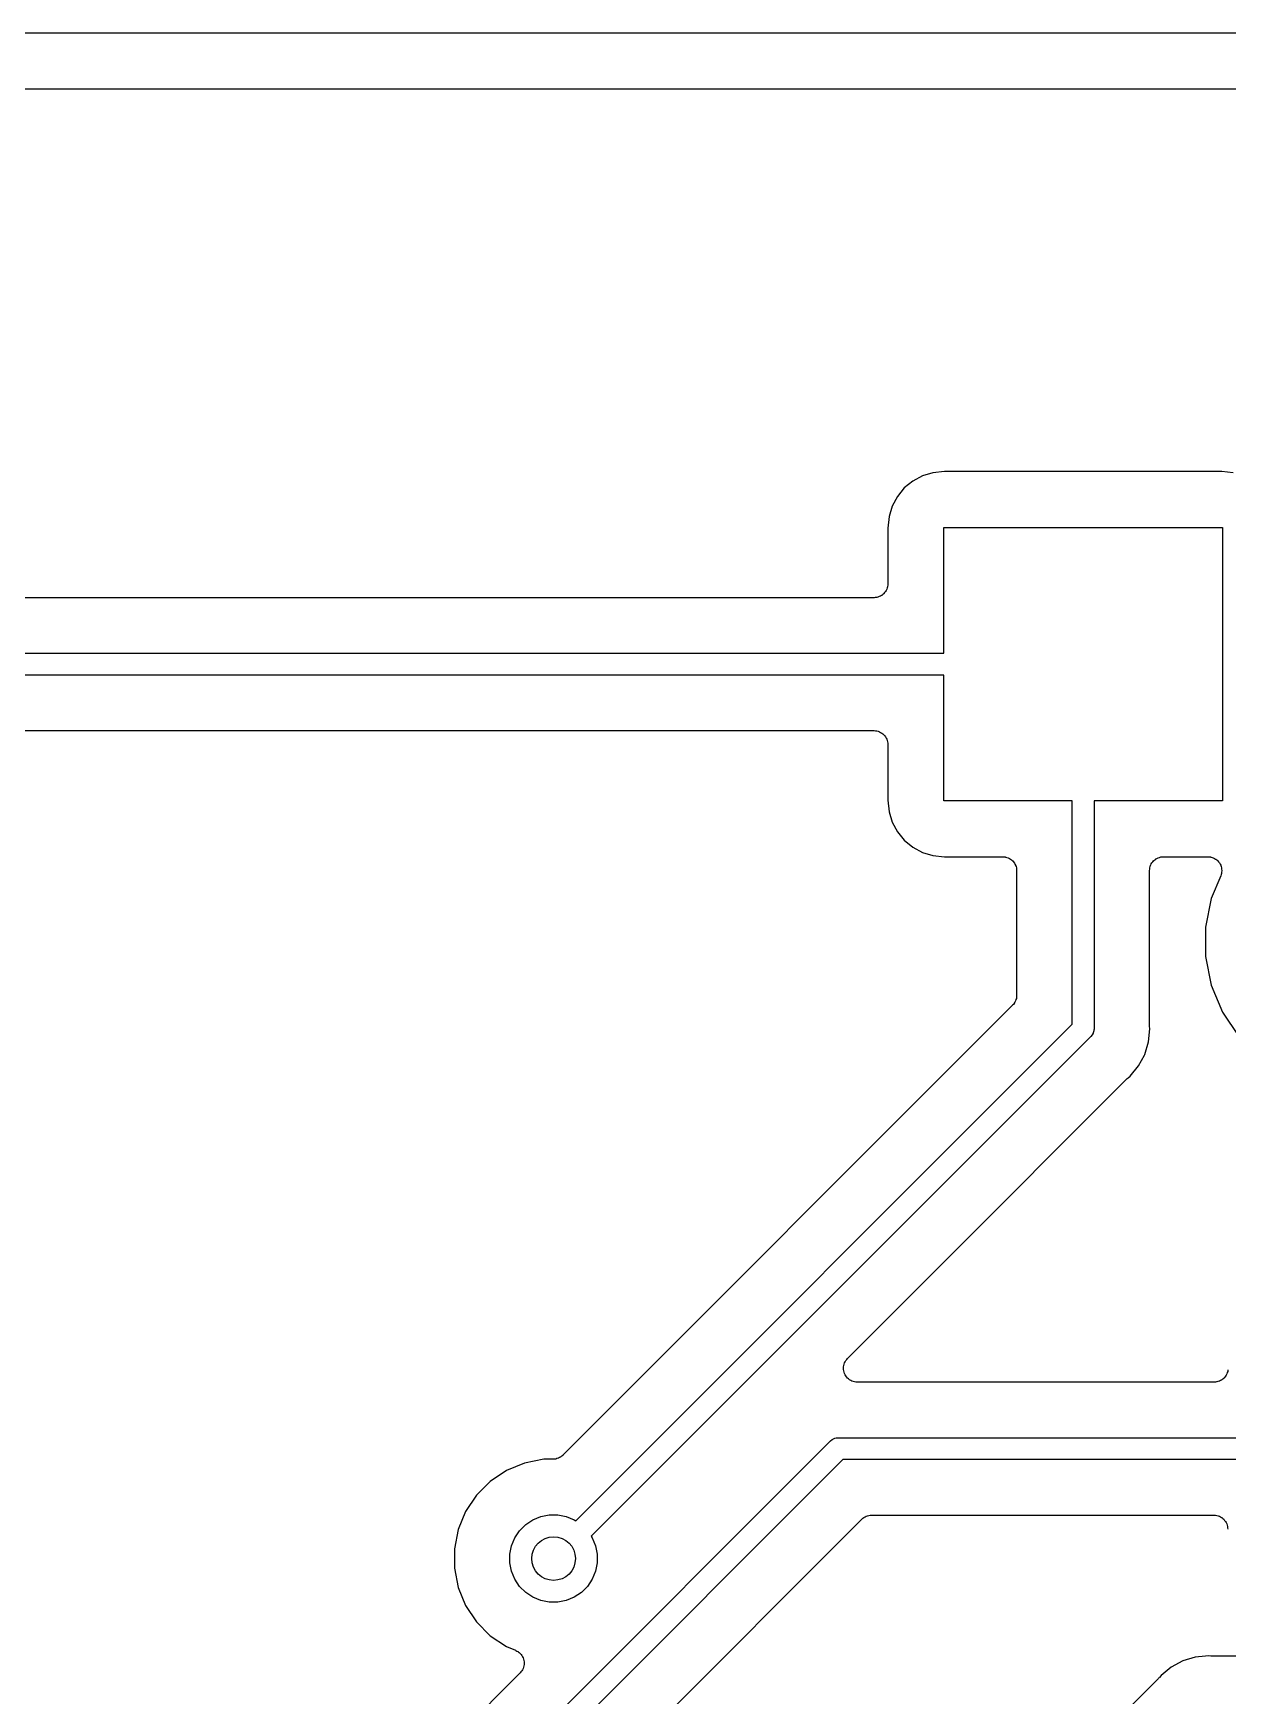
# Model space of a CAD drawing. Extents: x 2.15 to 10.02, y -5.18 to -1.32.
# Drawn here: x 5.556 to 5.986, y -2.522 to -1.923 of the extents above; entities that cross this region are included whole.
import ezdxf

# ---------------------------------------------------------------- set-up
doc = ezdxf.new("R2010")
doc.units = 0
doc.header["$MEASUREMENT"] = 0
doc.layers.add('BLACK', color=7, linetype='CONTINUOUS')

msp = doc.modelspace()

# ---------------------------------------------------------------- linework, layer by layer
at = {"layer": 'BLACK', "linetype": 'CONTINUOUS'}
for p, q in [((6.55587, -1.92323), (5.31029, -1.92323)), ((5.32065, -1.94323), (6.55464, -1.94323)), ((5.87617, -2.08261), (5.87269, -2.08447)), ((5.87994, -2.08147), (5.87617, -2.08261)), ((5.8841, -2.08106), (5.87994, -2.08147)), ((5.98401, -2.08106), (5.8841, -2.08106)), ((5.98817, -2.08147), (5.98401, -2.08106)), ((5.86965, -2.08697), (5.86715, -2.09002)), ((5.87269, -2.08447), (5.86965, -2.08697)), ((5.86529, -2.09349), (5.86415, -2.09726)), ((5.86715, -2.09002), (5.86529, -2.09349)), ((5.86415, -2.09726), (5.86374, -2.10143)), ((5.86374, -2.10143), (5.86374, -2.12146)), ((5.88386, -2.14646), (5.88386, -2.10118)), ((5.88386, -2.10118), (5.98425, -2.10118)), ((5.98425, -2.10118), (5.98425, -2.19961)), ((5.86224, -2.12503), (5.86187, -2.12532)), ((5.86225, -2.12502), (5.86224, -2.12503)), ((5.86226, -2.125), (5.86225, -2.12502)), ((5.86256, -2.12464), (5.86226, -2.125)), ((5.86286, -2.12428), (5.86256, -2.12464)), ((5.86287, -2.12427), (5.86286, -2.12428)), ((5.86288, -2.12425), (5.86287, -2.12427)), ((5.86311, -2.12384), (5.86288, -2.12425)), ((5.86333, -2.12343), (5.86311, -2.12384)), ((5.86334, -2.12341), (5.86333, -2.12343)), ((5.86335, -2.12339), (5.86334, -2.12341)), ((5.86349, -2.12294), (5.86335, -2.12339)), ((5.86363, -2.1225), (5.86349, -2.12294)), ((5.86364, -2.12246), (5.86363, -2.12248)), ((5.86363, -2.12248), (5.86363, -2.1225)), ((5.86368, -2.122), (5.86364, -2.12246)), ((5.86374, -2.12153), (5.86368, -2.122)), ((5.86374, -2.12146), (5.86374, -2.12149)), ((5.86374, -2.12149), (5.86374, -2.12149)), ((5.86374, -2.12149), (5.86374, -2.12149)), ((5.86374, -2.12149), (5.86374, -2.12153)), ((5.85874, -2.12646), (5.14742, -2.12646)), ((5.85921, -2.12641), (5.85874, -2.12646)), ((5.85967, -2.12637), (5.85921, -2.12641)), ((5.85969, -2.12636), (5.85967, -2.12637)), ((5.85971, -2.12636), (5.85969, -2.12636)), ((5.86016, -2.12623), (5.85971, -2.12636)), ((5.86061, -2.12609), (5.86016, -2.12623)), ((5.86063, -2.12608), (5.86061, -2.12609)), ((5.86064, -2.12608), (5.86063, -2.12608)), ((5.86106, -2.12586), (5.86064, -2.12608)), ((5.86148, -2.12564), (5.86106, -2.12586)), ((5.86149, -2.12563), (5.86148, -2.12564)), ((5.8615, -2.12562), (5.86149, -2.12563)), ((5.86187, -2.12532), (5.8615, -2.12562)), ((5.1248, -2.14646), (5.88386, -2.14646)), ((5.88386, -2.15433), (5.12624, -2.15433)), ((5.88386, -2.19961), (5.88386, -2.15433)), ((5.13659, -2.17433), (5.85874, -2.17433)), ((5.85874, -2.17433), (5.85877, -2.17433)), ((5.85877, -2.17433), (5.85877, -2.17433)), ((5.85877, -2.17433), (5.85877, -2.17433)), ((5.85877, -2.17433), (5.85881, -2.17433)), ((5.85881, -2.17433), (5.85928, -2.17438)), ((5.85928, -2.17438), (5.85974, -2.17443)), ((5.85974, -2.17443), (5.85976, -2.17444)), ((5.85976, -2.17444), (5.85978, -2.17444)), ((5.85978, -2.17444), (5.86023, -2.17458)), ((5.86023, -2.17458), (5.86067, -2.17472)), ((5.86067, -2.17472), (5.86069, -2.17473)), ((5.86069, -2.17473), (5.86071, -2.17474)), ((5.86071, -2.17474), (5.86112, -2.17496)), ((5.86112, -2.17496), (5.86153, -2.17519)), ((5.86153, -2.17519), (5.86155, -2.1752)), ((5.86155, -2.1752), (5.86156, -2.17521)), ((5.86156, -2.17521), (5.86192, -2.17551)), ((5.86192, -2.17551), (5.86229, -2.17581)), ((5.86229, -2.17581), (5.8623, -2.17582)), ((5.8623, -2.17582), (5.86231, -2.17583)), ((5.86231, -2.17583), (5.8626, -2.1762)), ((5.8626, -2.1762), (5.8629, -2.17656)), ((5.8629, -2.17656), (5.86291, -2.17658)), ((5.86291, -2.17658), (5.86292, -2.17659)), ((5.86292, -2.17659), (5.86314, -2.17701)), ((5.86314, -2.17701), (5.86336, -2.17743)), ((5.86336, -2.17743), (5.86337, -2.17744)), ((5.86337, -2.17744), (5.86337, -2.17746)), ((5.86337, -2.17746), (5.86351, -2.17791)), ((5.86351, -2.17791), (5.86364, -2.17836)), ((5.86364, -2.17836), (5.86364, -2.17838)), ((5.86364, -2.17838), (5.86365, -2.17839)), ((5.86365, -2.17839), (5.86369, -2.17886)), ((5.86369, -2.17886), (5.86374, -2.17933)), ((5.86374, -2.17933), (5.86374, -2.19936)), ((5.86374, -2.19936), (5.86415, -2.20353)), ((5.93012, -2.19961), (5.88386, -2.19961)), ((5.93012, -2.28006), (5.93012, -2.19961)), ((5.98425, -2.19961), (5.93799, -2.19961)), ((5.93799, -2.19961), (5.93799, -2.2815)), ((5.86415, -2.20353), (5.86529, -2.2073)), ((5.86529, -2.2073), (5.86715, -2.21077)), ((5.86715, -2.21077), (5.86965, -2.21382)), ((5.86965, -2.21382), (5.87269, -2.21632)), ((5.87269, -2.21632), (5.87617, -2.21817)), ((5.87617, -2.21817), (5.87994, -2.21932)), ((5.87994, -2.21932), (5.8841, -2.21973)), ((5.8841, -2.21973), (5.90512, -2.21973)), ((5.90512, -2.21973), (5.90515, -2.21973)), ((5.90515, -2.21973), (5.90515, -2.21973)), ((5.90515, -2.21973), (5.90515, -2.21973)), ((5.90515, -2.21973), (5.90519, -2.21973)), ((5.90519, -2.21973), (5.90566, -2.21978)), ((5.90566, -2.21978), (5.90612, -2.21983)), ((5.90612, -2.21983), (5.90614, -2.21983)), ((5.90614, -2.21983), (5.90616, -2.21984)), ((5.90616, -2.21984), (5.90661, -2.21998)), ((5.90661, -2.21998), (5.90706, -2.22012)), ((5.90706, -2.22012), (5.90707, -2.22013)), ((5.90707, -2.22013), (5.90709, -2.22013)), ((5.90709, -2.22013), (5.9075, -2.22036)), ((5.9075, -2.22036), (5.90791, -2.22058)), ((5.90791, -2.22058), (5.90793, -2.22059)), ((5.90793, -2.22059), (5.90794, -2.2206)), ((5.90794, -2.2206), (5.9083, -2.2209)), ((5.95986, -2.22086), (5.96023, -2.22056)), ((5.96023, -2.22056), (5.96024, -2.22055)), ((5.96024, -2.22055), (5.96025, -2.22054)), ((5.96025, -2.22054), (5.96067, -2.22033)), ((5.96067, -2.22033), (5.96109, -2.2201)), ((5.96109, -2.2201), (5.9611, -2.2201)), ((5.9611, -2.2201), (5.96112, -2.22009)), ((5.96112, -2.22009), (5.96157, -2.21996)), ((5.96157, -2.21996), (5.96202, -2.21982)), ((5.96202, -2.21982), (5.96204, -2.21982)), ((5.96204, -2.21982), (5.96206, -2.21982)), ((5.96206, -2.21982), (5.96252, -2.21977)), ((5.96252, -2.21977), (5.96299, -2.21973)), ((5.96299, -2.21973), (5.979, -2.21973)), ((5.979, -2.21973), (5.97905, -2.21973)), ((5.97905, -2.21973), (5.97905, -2.21973)), ((5.97905, -2.21973), (5.97905, -2.21973)), ((5.97905, -2.21973), (5.97907, -2.21973)), ((5.97907, -2.21973), (5.97955, -2.21978)), ((5.97955, -2.21978), (5.98002, -2.21983)), ((5.98002, -2.21983), (5.98003, -2.21983)), ((5.98003, -2.21983), (5.98004, -2.21984)), ((5.98004, -2.21984), (5.9805, -2.21998)), ((5.9805, -2.21998), (5.98095, -2.22012)), ((5.98095, -2.22012), (5.98096, -2.22013)), ((5.98096, -2.22013), (5.98097, -2.22013)), ((5.98097, -2.22013), (5.98139, -2.22036)), ((5.98139, -2.22036), (5.98181, -2.22059)), ((5.98181, -2.22059), (5.98182, -2.2206)), ((5.98182, -2.2206), (5.98183, -2.2206)), ((5.98183, -2.2206), (5.98219, -2.2209)), ((5.9083, -2.2209), (5.90867, -2.2212)), ((5.90867, -2.2212), (5.90868, -2.22122)), ((5.90868, -2.22122), (5.90869, -2.22123)), ((5.90869, -2.22123), (5.90899, -2.2216)), ((5.90899, -2.2216), (5.90928, -2.22196)), ((5.90928, -2.22196), (5.90929, -2.22198)), ((5.90929, -2.22198), (5.9093, -2.22199)), ((5.9093, -2.22199), (5.90952, -2.22241)), ((5.90952, -2.22241), (5.90974, -2.22282)), ((5.90974, -2.22282), (5.90975, -2.22284)), ((5.90975, -2.22284), (5.90975, -2.22285)), ((5.90975, -2.22285), (5.90989, -2.2233)), ((5.90989, -2.2233), (5.91002, -2.22376)), ((5.91002, -2.22376), (5.91002, -2.22377)), ((5.91002, -2.22377), (5.91003, -2.22379)), ((5.91003, -2.22379), (5.91007, -2.22426)), ((5.91007, -2.22426), (5.91012, -2.22473)), ((5.91012, -2.22473), (5.91012, -2.26971)), ((5.95799, -2.22466), (5.95805, -2.22419)), ((5.95799, -2.22469), (5.95799, -2.22466)), ((5.95799, -2.22473), (5.95799, -2.22469)), ((5.95799, -2.22469), (5.95799, -2.22469)), ((5.95799, -2.22469), (5.95799, -2.22469)), ((5.95799, -2.28027), (5.95799, -2.22473)), ((5.95805, -2.22419), (5.95809, -2.22372)), ((5.95809, -2.22372), (5.9581, -2.22371)), ((5.9581, -2.22369), (5.95824, -2.22324)), ((5.9581, -2.22371), (5.9581, -2.22369)), ((5.95824, -2.22324), (5.95838, -2.22279)), ((5.95838, -2.22279), (5.95839, -2.22277)), ((5.95839, -2.22277), (5.9584, -2.22276)), ((5.9584, -2.22276), (5.95862, -2.22235)), ((5.95862, -2.22235), (5.95885, -2.22193)), ((5.95885, -2.22193), (5.95886, -2.22192)), ((5.95886, -2.22192), (5.95887, -2.2219)), ((5.95887, -2.2219), (5.95917, -2.22154)), ((5.95917, -2.22154), (5.95947, -2.22118)), ((5.95947, -2.22118), (5.95948, -2.22117)), ((5.95948, -2.22117), (5.95949, -2.22115)), ((5.95949, -2.22115), (5.95986, -2.22086)), ((5.98362, -2.22664), (5.98025, -2.23479)), ((5.98219, -2.2209), (5.98256, -2.22121)), ((5.98256, -2.22121), (5.98257, -2.22122)), ((5.98257, -2.22122), (5.98258, -2.22123)), ((5.98258, -2.22123), (5.98287, -2.2216)), ((5.98287, -2.2216), (5.98317, -2.22197)), ((5.98317, -2.22197), (5.98318, -2.22198)), ((5.98318, -2.22198), (5.98319, -2.22199)), ((5.98319, -2.22199), (5.98341, -2.22241)), ((5.98341, -2.22241), (5.98363, -2.22283)), ((5.98376, -2.22619), (5.98362, -2.22664)), ((5.98363, -2.22283), (5.98363, -2.22284)), ((5.98363, -2.22284), (5.98364, -2.22285)), ((5.98364, -2.22285), (5.98377, -2.22331)), ((5.9839, -2.22573), (5.98376, -2.22619)), ((5.98377, -2.22331), (5.98391, -2.22376)), ((5.98391, -2.22571), (5.9839, -2.22572)), ((5.9839, -2.22572), (5.9839, -2.22573)), ((5.98391, -2.22376), (5.98391, -2.22378)), ((5.98391, -2.22378), (5.98392, -2.22379)), ((5.98395, -2.22524), (5.98391, -2.22571)), ((5.98392, -2.22379), (5.98396, -2.22426)), ((5.984, -2.22476), (5.98395, -2.22524)), ((5.98396, -2.22426), (5.984, -2.22474)), ((5.984, -2.22474), (5.984, -2.22475)), ((5.984, -2.22475), (5.984, -2.22476)), ((5.98025, -2.23479), (5.97819, -2.24512)), ((5.97819, -2.24512), (5.97819, -2.25566)), ((5.97819, -2.25566), (5.98025, -2.266)), ((5.98025, -2.266), (5.98428, -2.27574)), ((5.90865, -2.27324), (5.74667, -2.43523)), ((5.90895, -2.27289), (5.90865, -2.27324)), ((5.90924, -2.27253), (5.90895, -2.27289)), ((5.90926, -2.27251), (5.90924, -2.27253)), ((5.90927, -2.27249), (5.90926, -2.27251)), ((5.90949, -2.27208), (5.90927, -2.27249)), ((5.90971, -2.27168), (5.90949, -2.27208)), ((5.90972, -2.27165), (5.90971, -2.27168)), ((5.90973, -2.27163), (5.90972, -2.27165)), ((5.90987, -2.27119), (5.90973, -2.27163)), ((5.91001, -2.27075), (5.90987, -2.27119)), ((5.91002, -2.2707), (5.91001, -2.27072)), ((5.91001, -2.27072), (5.91001, -2.27075)), ((5.91007, -2.27024), (5.91002, -2.2707)), ((5.91012, -2.26978), (5.91007, -2.27024)), ((5.91012, -2.26971), (5.91012, -2.26972)), ((5.91012, -2.26972), (5.91012, -2.26972)), ((5.91012, -2.26972), (5.91012, -2.26973)), ((5.91012, -2.26973), (5.91012, -2.26978)), ((5.75132, -2.45886), (5.93012, -2.28006)), ((5.95801, -2.28048), (5.95799, -2.28027)), ((5.95801, -2.28069), (5.95801, -2.28048)), ((5.95802, -2.28076), (5.95801, -2.28069)), ((5.98428, -2.27574), (5.99014, -2.2845)), ((5.9367, -2.28461), (5.75689, -2.46442)), ((5.93685, -2.28449), (5.9367, -2.28461)), ((5.93734, -2.28389), (5.93685, -2.28449)), ((5.93771, -2.28321), (5.93734, -2.28389)), ((5.93774, -2.2831), (5.93771, -2.28321)), ((5.93794, -2.28246), (5.93774, -2.2831)), ((5.93797, -2.28206), (5.93794, -2.28246)), ((5.93799, -2.28189), (5.93797, -2.28206)), ((5.93799, -2.2815), (5.93801, -2.28169)), ((5.93801, -2.28169), (5.93799, -2.28189)), ((5.93799, -2.28189), (5.93799, -2.28189)), ((5.95628, -2.2909), (5.95765, -2.28639)), ((5.95765, -2.28639), (5.95811, -2.28169)), ((5.95811, -2.28169), (5.95802, -2.28076)), ((5.95405, -2.29506), (5.95614, -2.29116)), ((5.95614, -2.29116), (5.95628, -2.2909)), ((5.95614, -2.29116), (5.95614, -2.29116)), ((5.95106, -2.2987), (5.95405, -2.29506)), ((5.88266, -2.36694), (5.94998, -2.29962)), ((5.94998, -2.29962), (5.95003, -2.29958)), ((5.95003, -2.29958), (5.95019, -2.29944)), ((5.95019, -2.29944), (5.95034, -2.29929)), ((5.95034, -2.29929), (5.95106, -2.2987)), ((5.8492, -2.4004), (5.88266, -2.36694)), ((5.88266, -2.36694), (5.88266, -2.36694)), ((5.84889, -2.40077), (5.8492, -2.4004)), ((5.84773, -2.4039), (5.84778, -2.40343)), ((5.84774, -2.40391), (5.84773, -2.4039)), ((5.84773, -2.40392), (5.84774, -2.40391)), ((5.84778, -2.40439), (5.84773, -2.40392)), ((5.84778, -2.40343), (5.84783, -2.40295)), ((5.84782, -2.40487), (5.84778, -2.40439)), ((5.84783, -2.40488), (5.84782, -2.40487)), ((5.84783, -2.40295), (5.84784, -2.40294)), ((5.84783, -2.40489), (5.84783, -2.40488)), ((5.84796, -2.40535), (5.84783, -2.40489)), ((5.84784, -2.40293), (5.84798, -2.40247)), ((5.84784, -2.40294), (5.84784, -2.40293)), ((5.8481, -2.40581), (5.84796, -2.40535)), ((5.84798, -2.40247), (5.84812, -2.40201)), ((5.8481, -2.40582), (5.8481, -2.40581)), ((5.84811, -2.40583), (5.8481, -2.40582)), ((5.84833, -2.40625), (5.84811, -2.40583)), ((5.84812, -2.40201), (5.84813, -2.402)), ((5.84812, -2.40201), (5.84812, -2.40201)), ((5.84813, -2.402), (5.84836, -2.40157)), ((5.84855, -2.40667), (5.84833, -2.40625)), ((5.84836, -2.40157), (5.84858, -2.40115)), ((5.84858, -2.40115), (5.84859, -2.40115)), ((5.84859, -2.40114), (5.84889, -2.40077)), ((5.84859, -2.40115), (5.84859, -2.40114)), ((5.98561, -2.40635), (5.98541, -2.40673)), ((5.98583, -2.40597), (5.98561, -2.40635)), ((5.98585, -2.40592), (5.98583, -2.40597)), ((5.98587, -2.40587), (5.98585, -2.40592)), ((5.986, -2.40546), (5.98587, -2.40587)), ((5.98614, -2.40505), (5.986, -2.40546)), ((5.98615, -2.40499), (5.98614, -2.40505)), ((5.98616, -2.40494), (5.98615, -2.40499)), ((5.98621, -2.40451), (5.98616, -2.40494)), ((5.84856, -2.40668), (5.84855, -2.40667)), ((5.84856, -2.40669), (5.84856, -2.40668)), ((5.84886, -2.40706), (5.84856, -2.40669)), ((5.84916, -2.40743), (5.84886, -2.40706)), ((5.84917, -2.40744), (5.84916, -2.40743)), ((5.84917, -2.40745), (5.84917, -2.40744)), ((5.84955, -2.40776), (5.84917, -2.40745)), ((5.84991, -2.40806), (5.84955, -2.40776)), ((5.84992, -2.40807), (5.84991, -2.40806)), ((5.85035, -2.4083), (5.84992, -2.40807)), ((5.84992, -2.40807), (5.84992, -2.40807)), ((5.85077, -2.40853), (5.85035, -2.4083)), ((5.85078, -2.40854), (5.85077, -2.40853)), ((5.85077, -2.40853), (5.85077, -2.40853)), ((5.85124, -2.40868), (5.85078, -2.40854)), ((5.8517, -2.40883), (5.85124, -2.40868)), ((5.85171, -2.40883), (5.8517, -2.40883)), ((5.8517, -2.40883), (5.8517, -2.40883)), ((5.85218, -2.40888), (5.85171, -2.40883)), ((5.85266, -2.40894), (5.85218, -2.40888)), ((5.85268, -2.40894), (5.85266, -2.40894)), ((5.85273, -2.40894), (5.85268, -2.40894)), ((5.85268, -2.40894), (5.85268, -2.40894)), ((5.85268, -2.40894), (5.85268, -2.40894)), ((5.98126, -2.40894), (5.85273, -2.40894)), ((5.9817, -2.40889), (5.98126, -2.40894)), ((5.98213, -2.40886), (5.9817, -2.40889)), ((5.98218, -2.40885), (5.98213, -2.40886)), ((5.98223, -2.40884), (5.98218, -2.40885)), ((5.98265, -2.40872), (5.98223, -2.40884)), ((5.98307, -2.4086), (5.98265, -2.40872)), ((5.98312, -2.40857), (5.98307, -2.4086)), ((5.98317, -2.40856), (5.98312, -2.40857)), ((5.98355, -2.40835), (5.98317, -2.40856)), ((5.98394, -2.40816), (5.98355, -2.40835)), ((5.98398, -2.40813), (5.98394, -2.40816)), ((5.98403, -2.4081), (5.98398, -2.40813)), ((5.98437, -2.40783), (5.98403, -2.4081)), ((5.98471, -2.40756), (5.98437, -2.40783)), ((5.98474, -2.40752), (5.98471, -2.40756)), ((5.98479, -2.40748), (5.98474, -2.40752)), ((5.98506, -2.40715), (5.98479, -2.40748)), ((5.98535, -2.40682), (5.98506, -2.40715)), ((5.98537, -2.40677), (5.98535, -2.40682)), ((5.98541, -2.40673), (5.98537, -2.40677)), ((5.69995, -2.57323), (5.84295, -2.43023)), ((5.84295, -2.43023), (5.84307, -2.43008)), ((5.84307, -2.43008), (5.84367, -2.42958)), ((5.84367, -2.42958), (5.84435, -2.42922)), ((5.84435, -2.42922), (5.84465, -2.42913)), ((5.84465, -2.42913), (5.84509, -2.42899)), ((5.84509, -2.42899), (5.84517, -2.42899)), ((5.84517, -2.42899), (5.84567, -2.42894)), ((5.84567, -2.42894), (5.84587, -2.42892)), ((5.84567, -2.42894), (5.84567, -2.42894)), ((5.84587, -2.42892), (5.84606, -2.42894)), ((5.84606, -2.42894), (6.10689, -2.42894)), ((5.74499, -2.43634), (5.74454, -2.43646)), ((5.74501, -2.43632), (5.74499, -2.43634)), ((5.74504, -2.43632), (5.74501, -2.43632)), ((5.74545, -2.4361), (5.74504, -2.43632)), ((5.74586, -2.43589), (5.74545, -2.4361)), ((5.74588, -2.43587), (5.74586, -2.43589)), ((5.7459, -2.43586), (5.74588, -2.43587)), ((5.74626, -2.43557), (5.7459, -2.43586)), ((5.74662, -2.43528), (5.74626, -2.43557)), ((5.74665, -2.43524), (5.74662, -2.43528)), ((5.74666, -2.43524), (5.74665, -2.43524)), ((5.74667, -2.43523), (5.74666, -2.43524)), ((5.74666, -2.43524), (5.74666, -2.43524)), ((5.8475, -2.43681), (5.70551, -2.57879)), ((5.72637, -2.44076), (5.72052, -2.44467)), ((5.73288, -2.43807), (5.72637, -2.44076)), ((5.73979, -2.43669), (5.73288, -2.43807)), ((5.74313, -2.43669), (5.73979, -2.43669)), ((5.74359, -2.43665), (5.74313, -2.43669)), ((5.74405, -2.43661), (5.74359, -2.43665)), ((5.74408, -2.4366), (5.74405, -2.43661)), ((5.7441, -2.4366), (5.74408, -2.4366)), ((5.74454, -2.43646), (5.7441, -2.4366)), ((6.10546, -2.43681), (5.8475, -2.43681)), ((5.72052, -2.44467), (5.71554, -2.44965)), ((5.71554, -2.44965), (5.71163, -2.45551)), ((5.71163, -2.45551), (5.70893, -2.46201)), ((5.72914, -2.58345), (5.85432, -2.45827)), ((5.73107, -2.4624), (5.73327, -2.46021)), ((5.73327, -2.46021), (5.73585, -2.45849)), ((5.73585, -2.45849), (5.73871, -2.4573)), ((5.73871, -2.4573), (5.74176, -2.45669)), ((5.74176, -2.45669), (5.74486, -2.45669)), ((5.74486, -2.45669), (5.7479, -2.4573)), ((5.7479, -2.4573), (5.75077, -2.45849)), ((5.75077, -2.45849), (5.75132, -2.45886)), ((5.85432, -2.45827), (5.85433, -2.45826)), ((5.85433, -2.45826), (5.85437, -2.45823)), ((5.85433, -2.45826), (5.85433, -2.45826)), ((5.85433, -2.45826), (5.85433, -2.45826)), ((5.85437, -2.45823), (5.85473, -2.45794)), ((5.85473, -2.45794), (5.85509, -2.45765)), ((5.85509, -2.45765), (5.85511, -2.45763)), ((5.85511, -2.45763), (5.85513, -2.45762)), ((5.85513, -2.45762), (5.85554, -2.4574)), ((5.85554, -2.4574), (5.85595, -2.45719)), ((5.85595, -2.45719), (5.85597, -2.45718)), ((5.85597, -2.45718), (5.856, -2.45717)), ((5.856, -2.45717), (5.85644, -2.45704)), ((5.85644, -2.45704), (5.85688, -2.45691)), ((5.85688, -2.45691), (5.85691, -2.4569)), ((5.85691, -2.4569), (5.85693, -2.4569)), ((5.85693, -2.4569), (5.85739, -2.45686)), ((5.85739, -2.45686), (5.85785, -2.45681)), ((5.85785, -2.45681), (5.98118, -2.45681)), ((5.98118, -2.45681), (5.98121, -2.45681)), ((5.98121, -2.45681), (5.98121, -2.45681)), ((5.98121, -2.45681), (5.98121, -2.45681)), ((5.98121, -2.45681), (5.98125, -2.45681)), ((5.98125, -2.45681), (5.98172, -2.45686)), ((5.98172, -2.45686), (5.98218, -2.45691)), ((5.98218, -2.45691), (5.9822, -2.45692)), ((5.9822, -2.45692), (5.98222, -2.45692)), ((5.98222, -2.45692), (5.98267, -2.45706)), ((5.98267, -2.45706), (5.98312, -2.4572)), ((5.98312, -2.4572), (5.98313, -2.45721)), ((5.98313, -2.45721), (5.98315, -2.45721)), ((5.98315, -2.45721), (5.98356, -2.45744)), ((5.98356, -2.45744), (5.98397, -2.45767)), ((5.98397, -2.45767), (5.98399, -2.45768)), ((5.98399, -2.45768), (5.984, -2.45768)), ((5.984, -2.45768), (5.98436, -2.45799)), ((5.98436, -2.45799), (5.98473, -2.45829)), ((5.98473, -2.45829), (5.98474, -2.4583)), ((5.98474, -2.4583), (5.98475, -2.45831)), ((5.98475, -2.45831), (5.98505, -2.45868)), ((5.98505, -2.45868), (5.98534, -2.45904)), ((5.98534, -2.45904), (5.98535, -2.45906)), ((5.98535, -2.45906), (5.98536, -2.45907)), ((5.98536, -2.45907), (5.98558, -2.45949)), ((5.98558, -2.45949), (5.9858, -2.45991)), ((5.9858, -2.45991), (5.98581, -2.45992)), ((5.98581, -2.45992), (5.98581, -2.45994)), ((5.98581, -2.45994), (5.98595, -2.46039)), ((5.70893, -2.46201), (5.70756, -2.46892)), ((5.72816, -2.46785), (5.72935, -2.46498)), ((5.72935, -2.46498), (5.73107, -2.4624)), ((5.75689, -2.46442), (5.75726, -2.46498)), ((5.75726, -2.46498), (5.75845, -2.46785)), ((5.98595, -2.46039), (5.98608, -2.46084)), ((5.98608, -2.46084), (5.98608, -2.46086)), ((5.98608, -2.46086), (5.98609, -2.46087)), ((5.98609, -2.46087), (5.98613, -2.46134)), ((5.98613, -2.46134), (5.98618, -2.46181)), ((5.70756, -2.46892), (5.70756, -2.47596)), ((5.72756, -2.47089), (5.72816, -2.46785)), ((5.72756, -2.47399), (5.72756, -2.47089)), ((5.75845, -2.46785), (5.75906, -2.47089)), ((5.75906, -2.47089), (5.75906, -2.47399)), ((5.70756, -2.47596), (5.70893, -2.48287)), ((5.72816, -2.47703), (5.72756, -2.47399)), ((5.72935, -2.4799), (5.72816, -2.47703)), ((5.75845, -2.47703), (5.75726, -2.4799)), ((5.75906, -2.47399), (5.75845, -2.47703)), ((5.70893, -2.48287), (5.71163, -2.48937)), ((5.73107, -2.48248), (5.72935, -2.4799)), ((5.73327, -2.48467), (5.73107, -2.48248)), ((5.75554, -2.48248), (5.75335, -2.48467)), ((5.75726, -2.4799), (5.75554, -2.48248)), ((5.71163, -2.48937), (5.71554, -2.49523)), ((5.73585, -2.4864), (5.73327, -2.48467)), ((5.73871, -2.48758), (5.73585, -2.4864)), ((5.74176, -2.48819), (5.73871, -2.48758)), ((5.74486, -2.48819), (5.74176, -2.48819)), ((5.7479, -2.48758), (5.74486, -2.48819)), ((5.75077, -2.4864), (5.7479, -2.48758)), ((5.75335, -2.48467), (5.75077, -2.4864)), ((5.71554, -2.49523), (5.72052, -2.50021)), ((5.72052, -2.50021), (5.72637, -2.50412)), ((5.72637, -2.50412), (5.72964, -2.50547)), ((5.72964, -2.50547), (5.72968, -2.50549)), ((5.72968, -2.50549), (5.72968, -2.50549)), ((5.72968, -2.50549), (5.72968, -2.50549)), ((5.72968, -2.50549), (5.7297, -2.5055)), ((5.7297, -2.5055), (5.73012, -2.50573)), ((5.73012, -2.50573), (5.73054, -2.50596)), ((5.73054, -2.50596), (5.73055, -2.50596)), ((5.73055, -2.50596), (5.73056, -2.50597)), ((5.73056, -2.50597), (5.73092, -2.50628)), ((5.73092, -2.50628), (5.73129, -2.50658)), ((5.73129, -2.50658), (5.73129, -2.50659)), ((5.73129, -2.50659), (5.7313, -2.5066)), ((5.7313, -2.5066), (5.7316, -2.50697)), ((5.7316, -2.50697), (5.7319, -2.50734)), ((5.7319, -2.50734), (5.73191, -2.50735)), ((5.73191, -2.50735), (5.73191, -2.50736)), ((5.73191, -2.50736), (5.73213, -2.50778)), ((5.73213, -2.50778), (5.73235, -2.5082)), ((5.97444, -2.50791), (5.96993, -2.50927)), ((5.9782, -2.50753), (5.97444, -2.50791)), ((5.97913, -2.50744), (5.9782, -2.50753)), ((5.9782, -2.50753), (5.9782, -2.50753)), ((5.9782, -2.50753), (5.9782, -2.50753)), ((5.98006, -2.50753), (5.97913, -2.50744)), ((5.98028, -2.50754), (5.98006, -2.50753)), ((5.98049, -2.50756), (5.98028, -2.50754)), ((5.98055, -2.50756), (5.98049, -2.50756)), ((5.99511, -2.50756), (5.98055, -2.50756)), ((5.73126, -2.51363), (5.69529, -2.5496)), ((5.73156, -2.51326), (5.73126, -2.51363)), ((5.73187, -2.5129), (5.73156, -2.51326)), ((5.73188, -2.51287), (5.73187, -2.51288)), ((5.73187, -2.51288), (5.73187, -2.5129)), ((5.7321, -2.51246), (5.73188, -2.51287)), ((5.73233, -2.51204), (5.7321, -2.51246)), ((5.73234, -2.51201), (5.73233, -2.51202)), ((5.73233, -2.51202), (5.73233, -2.51204)), ((5.73248, -2.51156), (5.73234, -2.51201)), ((5.73235, -2.5082), (5.73236, -2.50822)), ((5.73236, -2.50822), (5.73236, -2.50823)), ((5.73236, -2.50823), (5.7325, -2.50869)), ((5.73262, -2.51111), (5.73248, -2.51156)), ((5.7325, -2.50869), (5.73263, -2.50914)), ((5.73263, -2.51108), (5.73262, -2.51109)), ((5.73262, -2.51109), (5.73262, -2.51111)), ((5.73263, -2.50914), (5.73263, -2.50915)), ((5.73263, -2.50915), (5.73264, -2.50916)), ((5.73268, -2.5106), (5.73263, -2.51108)), ((5.73264, -2.50916), (5.73268, -2.50964)), ((5.73268, -2.50964), (5.73273, -2.51011)), ((5.73272, -2.51014), (5.73268, -2.5106)), ((5.73273, -2.51011), (5.73272, -2.51012)), ((5.73272, -2.51012), (5.73272, -2.51014)), ((5.96577, -2.5115), (5.96213, -2.51449)), ((5.96993, -2.50927), (5.96577, -2.5115)), ((5.9612, -2.51558), (4.21635, -4.26043)), ((5.96134, -2.51541), (5.9612, -2.51558)), ((5.96149, -2.51527), (5.96134, -2.51541)), ((5.96153, -2.51521), (5.96149, -2.51527)), ((5.96213, -2.51449), (5.96153, -2.51521))]:
    msp.add_line(p, q, dxfattribs=at)
at = {"layer": 'BLACK'}
msp.add_circle((5.74331, -2.47244), 0.00787, dxfattribs=at)

doc.saveas('drawing.dxf')
